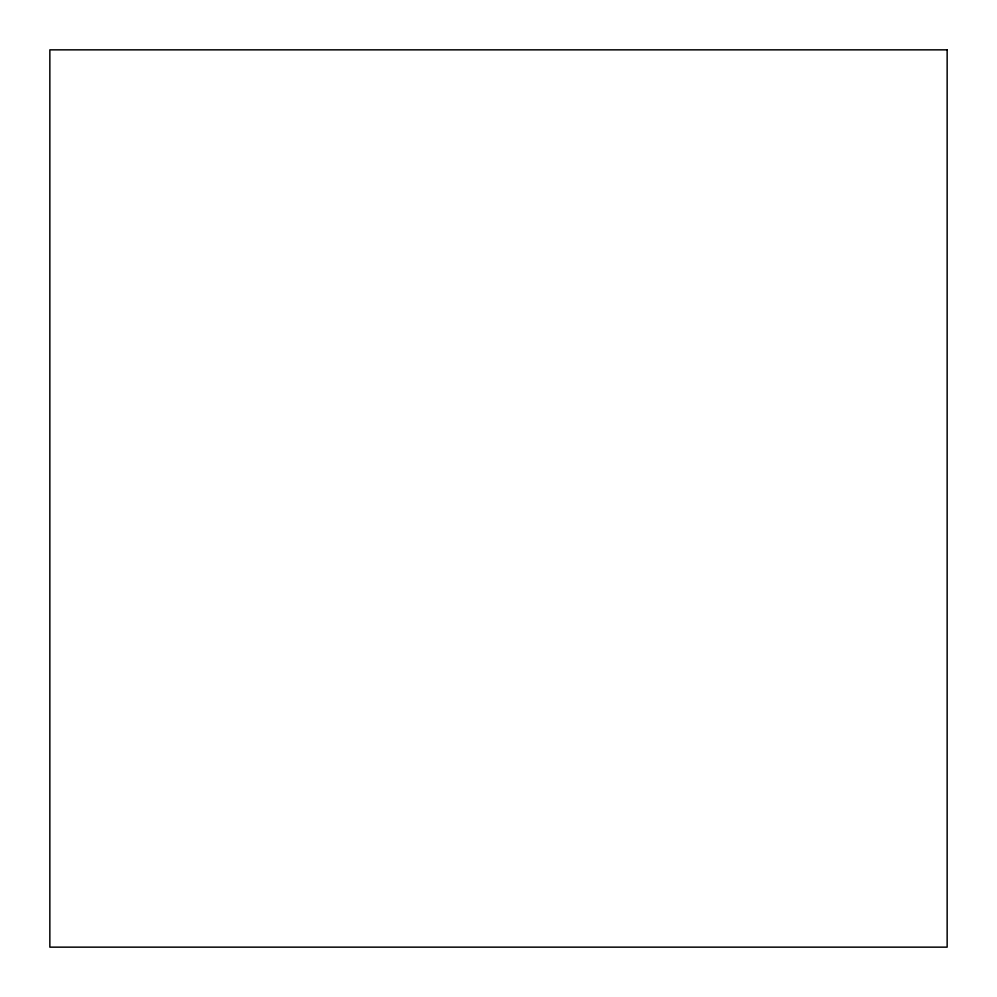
<?xml version="1.0" encoding="UTF-8"?>
<svg xmlns="http://www.w3.org/2000/svg" width="997" height="997" viewBox="0 0 997 997"><rect width="100%" height="100%" fill="white"/><g stroke="black" fill="none" stroke-linecap="round" stroke-linejoin="round"><path stroke-width="1.5" d="M947.15 49.85L49.85 49.85L49.85 947.15L947.15 947.15L947.15 49.85"/></g></svg>
